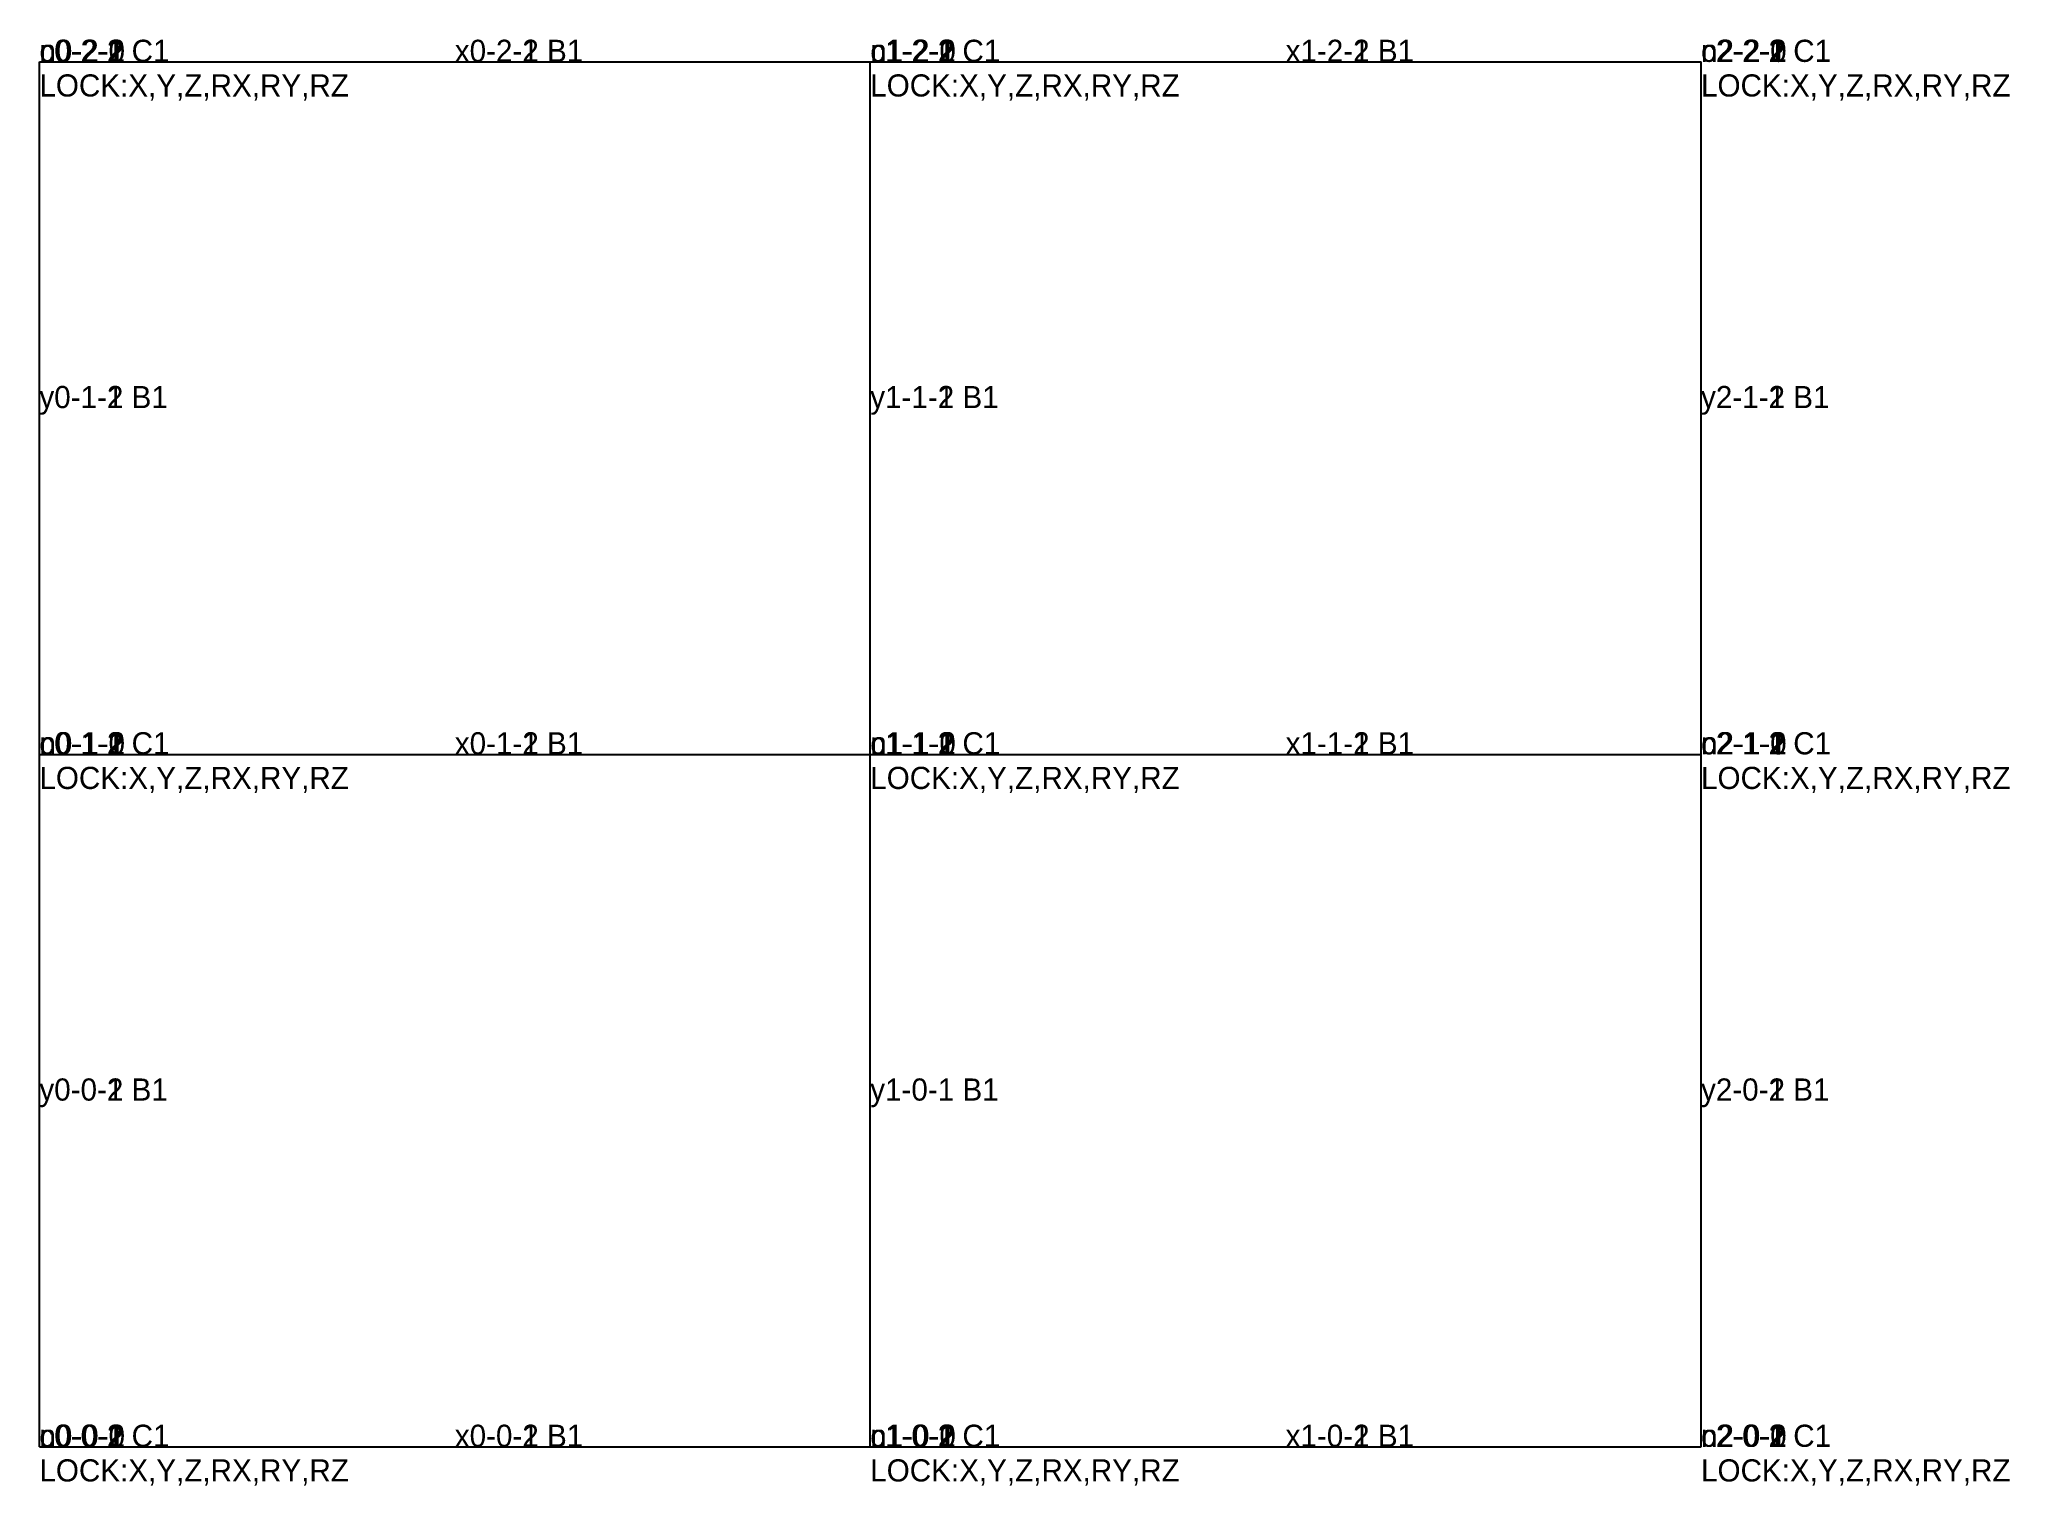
# Model space of a CAD drawing. Extents: x 0 to 14.2, y -0.3 to 10.2.
import ezdxf

# ---------------------------------------------------------------- set-up
doc = ezdxf.new("R2010")
doc.units = 0

msp = doc.modelspace()

# ---------------------------------------------------------------- linework, layer by layer
at = {"layer": 'S-BEAM'}
for p, q in [((0, 5, 3.6), (0, 10, 3.6)), ((0, 10, 3.6), (6, 10, 3.6)), ((0, 5, 7.2), (0, 10, 7.2)), ((0, 10, 7.2), (6, 10, 7.2)), ((6, 5, 3.6), (6, 10, 3.6)), ((6, 10, 3.6), (12, 10, 3.6)), ((6, 5, 7.2), (6, 10, 7.2)), ((6, 10, 7.2), (12, 10, 7.2)), ((12, 5, 3.6), (12, 10, 3.6)), ((12, 5, 7.2), (12, 10, 7.2)), ((0, 0, 3.6), (0, 5, 3.6)), ((0, 5, 3.6), (6, 5, 3.6)), ((0, 0, 7.2), (0, 5, 7.2)), ((0, 5, 7.2), (6, 5, 7.2)), ((6, 0, 3.6), (6, 5, 3.6)), ((6, 5, 3.6), (12, 5, 3.6)), ((6, 5, 7.2), (12, 5, 7.2)), ((12, 0, 3.6), (12, 5, 3.6)), ((12, 0, 7.2), (12, 5, 7.2)), ((0, 0, 3.6), (6, 0, 3.6)), ((0, 0, 7.2), (6, 0, 7.2)), ((6, 0, 3.6), (12, 0, 3.6)), ((6, 0, 7.2), (12, 0, 7.2))]:
    msp.add_line(p, q, dxfattribs=at)
at = {"layer": 'S-COLUMN'}
for p, q in [((0, 10), (0, 10, 3.6)), ((0, 10, 3.6), (0, 10, 7.2)), ((6, 10), (6, 10, 3.6)), ((6, 10, 3.6), (6, 10, 7.2)), ((12, 10), (12, 10, 3.6)), ((12, 10, 3.6), (12, 10, 7.2)), ((0, 5), (0, 5, 3.6)), ((0, 5, 3.6), (0, 5, 7.2)), ((6, 5), (6, 5, 3.6)), ((6, 5, 3.6), (6, 5, 7.2)), ((12, 5), (12, 5, 3.6)), ((12, 5, 3.6), (12, 5, 7.2)), ((0, 0), (0, 0, 3.6)), ((0, 0, 3.6), (0, 0, 7.2)), ((6, 0), (6, 0, 3.6)), ((6, 0, 3.6), (6, 0, 7.2)), ((12, 0), (12, 0, 3.6)), ((12, 0, 3.6), (12, 0, 7.2))]:
    msp.add_line(p, q, dxfattribs=at)

# ---------------------------------------------------------------- texts
at = {"layer": 'ANNOTATION'}
for s, p in [('c0-2-1 C1', (0, 10, 1.8)), ('c0-2-2 C1', (0, 10, 5.4)), ('x0-2-1 B1', (3, 10, 3.6)), ('x0-2-2 B1', (3, 10, 7.2)), ('c1-2-1 C1', (6, 10, 1.8)), ('c1-2-2 C1', (6, 10, 5.4)), ('x1-2-1 B1', (9, 10, 3.6)), ('x1-2-2 B1', (9, 10, 7.2)), ('c2-2-1 C1', (12, 10, 1.8)), ('c2-2-2 C1', (12, 10, 5.4)), ('y0-1-1 B1', (0, 7.5, 3.6)), ('y0-1-2 B1', (0, 7.5, 7.2)), ('y1-1-2 B1', (6, 7.5, 7.2)), ('y1-1-1 B1', (6, 7.5, 3.6)), ('y2-1-1 B1', (12, 7.5, 3.6)), ('y2-1-2 B1', (12, 7.5, 7.2)), ('c0-1-1 C1', (0, 5, 1.8)), ('c0-1-2 C1', (0, 5, 5.4)), ('x0-1-1 B1', (3, 5, 3.6)), ('x0-1-2 B1', (3, 5, 7.2)), ('c1-1-1 C1', (6, 5, 1.8)), ('c1-1-2 C1', (6, 5, 5.4)), ('x1-1-2 B1', (9, 5, 7.2)), ('x1-1-1 B1', (9, 5, 3.6)), ('c2-1-1 C1', (12, 5, 1.8)), ('c2-1-2 C1', (12, 5, 5.4)), ('y0-0-1 B1', (0, 2.5, 3.6)), ('y0-0-2 B1', (0, 2.5, 7.2)), ('y1-0-1 B1', (6, 2.5, 3.6)), ('y2-0-1 B1', (12, 2.5, 3.6)), ('y2-0-2 B1', (12, 2.5, 7.2)), ('c0-0-1 C1', (0, 0, 1.8)), ('c0-0-2 C1', (0, 0, 5.4)), ('x0-0-1 B1', (3, 0, 3.6)), ('x0-0-2 B1', (3, 0, 7.2)), ('c1-0-1 C1', (6, 0, 1.8)), ('c1-0-2 C1', (6, 0, 5.4)), ('x1-0-1 B1', (9, 0, 3.6)), ('x1-0-2 B1', (9, 0, 7.2)), ('c2-0-1 C1', (12, 0, 1.8)), ('c2-0-2 C1', (12, 0, 5.4))]:
    msp.add_text(s, height=0.16, dxfattribs=at).set_placement(p)
at = {"layer": 'NODE'}
for s, p in [('n0-2-0', (0, 10)), ('n0-2-1', (0, 10, 3.6)), ('n0-2-2', (0, 10, 7.2)), ('n1-2-0', (6, 10)), ('n1-2-1', (6, 10, 3.6)), ('n1-2-2', (6, 10, 7.2)), ('n2-2-0', (12, 10)), ('n2-2-1', (12, 10, 3.6)), ('n2-2-2', (12, 10, 7.2)), ('n0-1-0', (0, 5)), ('n0-1-1', (0, 5, 3.6)), ('n0-1-2', (0, 5, 7.2)), ('n1-1-0', (6, 5)), ('n1-1-2', (6, 5, 7.2)), ('n1-1-1', (6, 5, 3.6)), ('n2-1-0', (12, 5)), ('n2-1-1', (12, 5, 3.6)), ('n2-1-2', (12, 5, 7.2)), ('n0-0-0', (0, 0)), ('n0-0-1', (0, 0, 3.6)), ('n0-0-2', (0, 0, 7.2)), ('n1-0-0', (6, 0)), ('n1-0-1', (6, 0, 3.6)), ('n1-0-2', (6, 0, 7.2)), ('n2-0-0', (12, 0)), ('n2-0-1', (12, 0, 3.6)), ('n2-0-2', (12, 0, 7.2))]:
    msp.add_text(s, height=0.16, dxfattribs=at).set_placement(p)
at = {"layer": 'SUPPORT'}
for p in [(0, 9.75), (6, 9.75), (12, 9.75), (0, 4.75), (6, 4.75), (12, 4.75), (0, -0.25), (6, -0.25), (12, -0.25)]:
    msp.add_text('LOCK:X,Y,Z,RX,RY,RZ', height=0.16, dxfattribs=at).set_placement(p)

doc.saveas('drawing.dxf')
